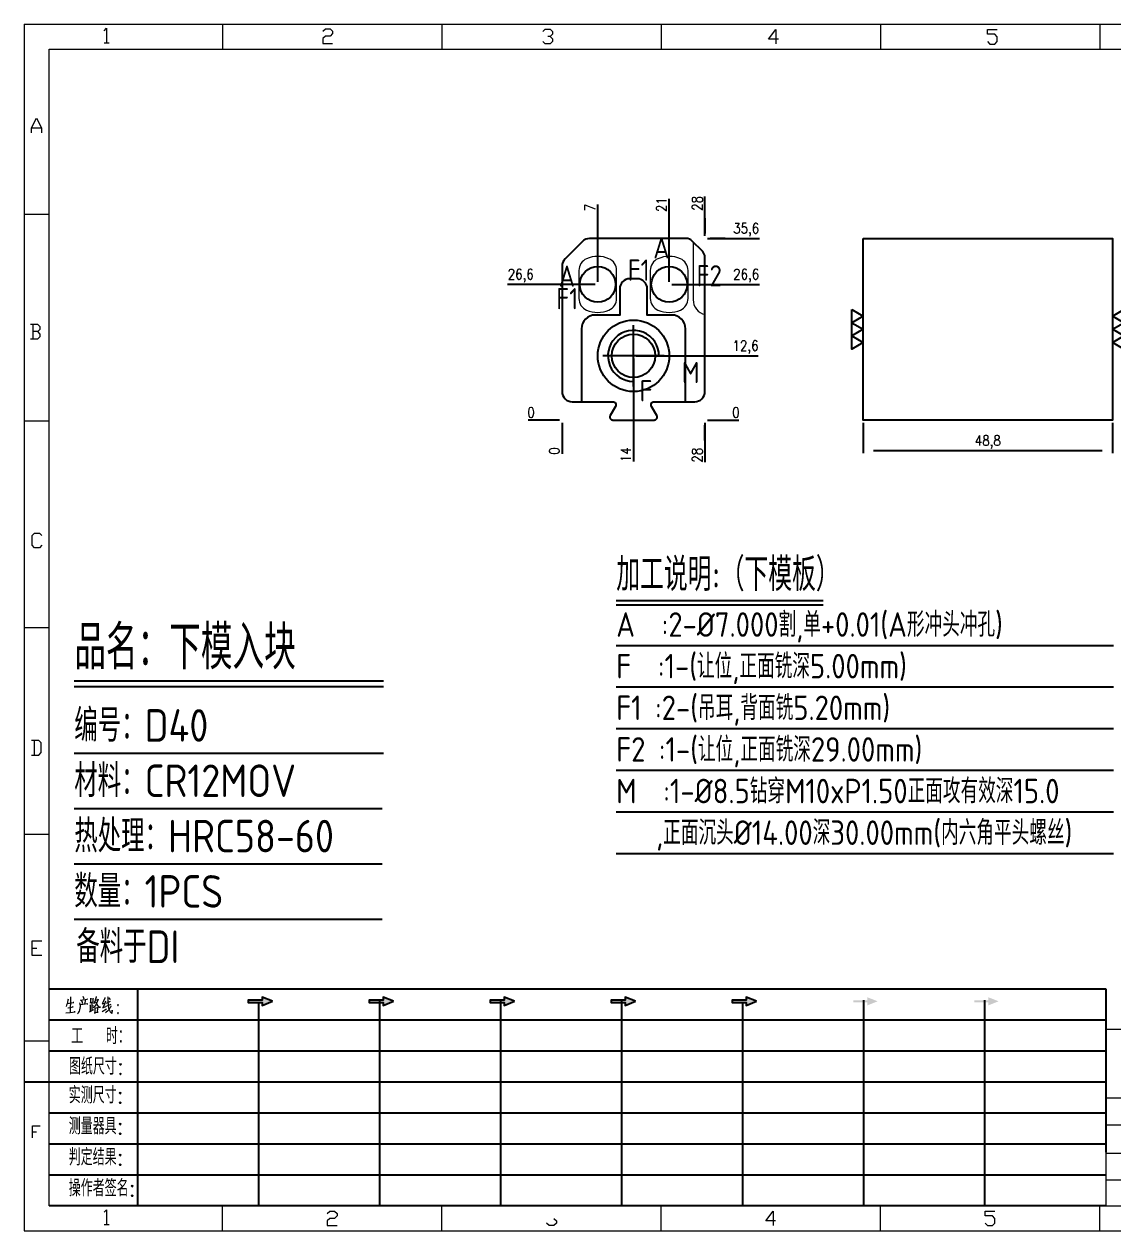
# Model space of a CAD drawing. Header units: millimetres. Extents: x 88508 to 142116, y -5268 to 20283.
# Drawn here: x 96473.5 to 96687.1, y -1151.5 to -914.9 of the extents above; entities that cross this region are included whole.
import ezdxf
from ezdxf.enums import TextEntityAlignment as Align

# ---------------------------------------------------------------- set-up
doc = ezdxf.new("R2010")
doc.units = ezdxf.units.MM
doc.linetypes.add('CENTER', pattern=[0])
doc.linetypes.add('DASHED', pattern=[0])
for name, color, linetype in [('DIE_P', 2, 'Continuous'), ('DIM', 4, 'Continuous'), ('PS_P', 2, 'Continuous'), ('TEXT', 4, 'Continuous')]:
    doc.layers.add(name, color=color, linetype=linetype)
doc.styles.add('chinesef_fs', font='simplex.shx', dxfattribs={"bigfont": 'gbcbig.shx'})
doc.styles.add('gbenor', font='gbenor.shx', dxfattribs={"bigfont": 'gbcbig.shx'})
doc.styles.add('GBENOR_', font='gbenor.shx', dxfattribs={"bigfont": 'gbcbig'})
doc.styles.get("Standard").update_dxf_attribs({"font": 'txt.shx', "width": 0.85, "bigfont": 'ctxt.shx'})
doc.styles.add('TXT', font='txt.shx', dxfattribs={"width": 0.8, "bigfont": 'ctxt.shx'})
doc.dimstyles.new('T-2-WX', dxfattribs={"dimtxt": 2, "dimasz": 2, "dimexe": 0.5, "dimexo": 0.5, "dimgap": 0.5, "dimtad": 1, "dimtxsty": 'Standard', "dimblk": 'OPEN30', "dimcen": 0, "dimazin": 3, "dimtfac": 1, "dimtmove": 0, "dimatfit": 3, "dimldrblk": 'OPEN30', "dimlwd": -1, "dimlwe": -1})

# ---------------------------------------------------------------- blocks, each defined once
blk = doc.blocks.new('*D8051')
at = {"layer": 'Defpoints', "color": 0}
for p in [(96637.99, -992.53), (96686.79, -992.53), (96637.99, -998.53)]:
    blk.add_point(p, dxfattribs=at)
at = {"layer": 'DIM', "color": 0}
for p, q in [((96637.99, -993.03), (96637.99, -999.03)), ((96686.79, -993.03), (96686.79, -999.03)), ((96684.79, -998.53), (96639.99, -998.53))]:
    blk.add_line(p, q, dxfattribs=at)
at = {"layer": 'DIM', "color": 0, "insert": (96662.39, -996.83), "char_height": 2, "attachment_point": 5}
blk.add_mtext('48,8', dxfattribs=at)
blk = doc.blocks.new('_Open30')
blk = doc.blocks.new('*D8052')
at = {"layer": 'Defpoints', "color": 0}
for p in [(96578.95, -992.53), (96606.95, -992.53), (96611.95, -992.53)]:
    blk.add_point(p, dxfattribs=at)
at = {"layer": 'DIM', "color": 0}
blk.add_line((96607.45, -992.53), (96613.59, -992.53), dxfattribs=at)
at = {"layer": 'DIM', "color": 0, "insert": (96613.02, -991.03), "char_height": 2, "attachment_point": 5}
blk.add_mtext('0', dxfattribs=at)
blk = doc.blocks.new('*D8053')
at = {"layer": 'Defpoints', "color": 0}
for p in [(96592.95, -979.93), (96611.95, -979.93), (96578.95, -992.53)]:
    blk.add_point(p, dxfattribs=at)
at = {"layer": 'DIM', "color": 0}
for p, q in [((96593.45, -979.93), (96603.95, -979.93)), ((96603.95, -979.93), (96607.95, -979.93)), ((96607.95, -979.93), (96617.39, -979.93))]:
    blk.add_line(p, q, dxfattribs=at)
at = {"layer": 'DIM', "color": 0, "insert": (96614.92, -978.24), "char_height": 2, "attachment_point": 5}
blk.add_mtext('12,6', dxfattribs=at)
blk = doc.blocks.new('*D8054')
at = {"layer": 'Defpoints', "color": 0}
for p in [(96599.95, -965.93), (96611.95, -965.93), (96578.95, -992.53)]:
    blk.add_point(p, dxfattribs=at)
at = {"layer": 'DIM', "color": 0}
for p, q in [((96600.45, -965.93), (96603.95, -965.93)), ((96603.95, -965.93), (96607.95, -965.93)), ((96607.95, -965.93), (96617.63, -965.93))]:
    blk.add_line(p, q, dxfattribs=at)
at = {"layer": 'DIM', "color": 0, "insert": (96615.04, -964.24), "char_height": 2, "attachment_point": 5}
blk.add_mtext('26,6', dxfattribs=at)
blk = doc.blocks.new('*D8055')
at = {"layer": 'Defpoints', "color": 0}
for p in [(96606.95, -956.93), (96611.95, -956.93), (96578.95, -992.53)]:
    blk.add_point(p, dxfattribs=at)
at = {"layer": 'DIM', "color": 0}
for p, q in [((96607.45, -956.93), (96610.95, -956.93)), ((96610.95, -956.93), (96607.95, -956.93)), ((96607.95, -956.93), (96617.63, -956.93))]:
    blk.add_line(p, q, dxfattribs=at)
at = {"layer": 'DIM', "color": 0, "insert": (96615.04, -955.24), "char_height": 2, "attachment_point": 5}
blk.add_mtext('35,6', dxfattribs=at)
blk = doc.blocks.new('*D8056')
at = {"layer": 'Defpoints', "color": 0}
for p in [(96573.95, -992.53), (96578.95, -992.53), (96578.95, -992.53)]:
    blk.add_point(p, dxfattribs=at)
at = {"layer": 'DIM', "color": 0}
blk.add_line((96578.45, -992.53), (96572.32, -992.53), dxfattribs=at)
at = {"layer": 'DIM', "color": 0, "insert": (96572.89, -991.03), "char_height": 2, "attachment_point": 5}
blk.add_mtext('0', dxfattribs=at)
blk = doc.blocks.new('*D8057')
at = {"layer": 'Defpoints', "color": 0}
for p in [(96573.95, -965.93), (96585.95, -965.93), (96578.95, -992.53)]:
    blk.add_point(p, dxfattribs=at)
at = {"layer": 'DIM', "color": 0}
for p, q in [((96577.95, -965.93), (96568.27, -965.93)), ((96581.95, -965.93), (96577.95, -965.93)), ((96585.45, -965.93), (96581.95, -965.93))]:
    blk.add_line(p, q, dxfattribs=at)
at = {"layer": 'DIM', "color": 0, "insert": (96570.86, -964.24), "char_height": 2, "attachment_point": 5}
blk.add_mtext('26,6', dxfattribs=at)
blk = doc.blocks.new('*D8058')
at = {"layer": 'Defpoints', "color": 0}
for p in [(96578.95, -992.53), (96606.95, -992.53), (96606.95, -997.53)]:
    blk.add_point(p, dxfattribs=at)
at = {"layer": 'DIM', "color": 0}
for p, q in [((96606.95, -993.03), (96606.95, -996.53)), ((96606.95, -996.53), (96606.95, -993.53)), ((96606.95, -993.53), (96606.95, -1000.78))]:
    blk.add_line(p, q, dxfattribs=at)
at = {"layer": 'DIM', "color": 0, "insert": (96605.45, -999.4), "char_height": 2, "attachment_point": 5, "rotation": 90}
blk.add_mtext('28', dxfattribs=at)
blk = doc.blocks.new('*D8059')
at = {"layer": 'Defpoints', "color": 0}
for p in [(96592.95, -979.93), (96578.95, -992.53), (96592.95, -997.53)]:
    blk.add_point(p, dxfattribs=at)
at = {"layer": 'DIM', "color": 0}
for p, q in [((96592.95, -980.43), (96592.95, -989.53)), ((96592.95, -989.53), (96592.95, -993.53)), ((96592.95, -993.53), (96592.95, -1000.62))]:
    blk.add_line(p, q, dxfattribs=at)
at = {"layer": 'DIM', "color": 0, "insert": (96591.45, -999.32), "char_height": 2, "attachment_point": 5, "rotation": 90}
blk.add_mtext('14', dxfattribs=at)
blk = doc.blocks.new('*D8060')
at = {"layer": 'Defpoints', "color": 0}
for p in [(96578.95, -992.53), (96578.95, -992.53), (96578.95, -997.53)]:
    blk.add_point(p, dxfattribs=at)
at = {"layer": 'DIM', "color": 0}
blk.add_line((96578.95, -993.03), (96578.95, -999.16), dxfattribs=at)
at = {"layer": 'DIM', "color": 0, "insert": (96577.45, -998.59), "char_height": 2, "attachment_point": 5, "rotation": 90}
blk.add_mtext('0', dxfattribs=at)
blk = doc.blocks.new('*D8061')
at = {"layer": 'Defpoints', "color": 0}
for p in [(96606.95, -951.93), (96606.95, -956.93), (96578.95, -992.53)]:
    blk.add_point(p, dxfattribs=at)
at = {"layer": 'DIM', "color": 0}
for p, q in [((96606.95, -955.93), (96606.95, -948.67)), ((96606.95, -956.43), (96606.95, -952.93)), ((96606.95, -952.93), (96606.95, -955.93))]:
    blk.add_line(p, q, dxfattribs=at)
at = {"layer": 'DIM', "color": 0, "insert": (96605.45, -950.05), "char_height": 2, "attachment_point": 5, "rotation": 90}
blk.add_mtext('28', dxfattribs=at)
blk = doc.blocks.new('*D8062')
at = {"layer": 'Defpoints', "color": 0}
for p in [(96599.95, -951.93), (96599.95, -965.93), (96578.95, -992.53)]:
    blk.add_point(p, dxfattribs=at)
at = {"layer": 'DIM', "color": 0}
for p, q in [((96599.95, -955.93), (96599.95, -949.16)), ((96599.95, -959.93), (96599.95, -955.93)), ((96599.95, -965.43), (96599.95, -959.93))]:
    blk.add_line(p, q, dxfattribs=at)
at = {"layer": 'DIM', "color": 0, "insert": (96598.45, -950.29), "char_height": 2, "attachment_point": 5, "rotation": 90}
blk.add_mtext('21', dxfattribs=at)
blk = doc.blocks.new('*D8063')
at = {"layer": 'Defpoints', "color": 0}
for p in [(96585.95, -951.93), (96585.95, -965.93), (96578.95, -992.53)]:
    blk.add_point(p, dxfattribs=at)
at = {"layer": 'DIM', "color": 0}
for p, q in [((96585.95, -955.93), (96585.95, -950.29)), ((96585.95, -959.93), (96585.95, -955.93)), ((96585.95, -965.43), (96585.95, -959.93))]:
    blk.add_line(p, q, dxfattribs=at)
at = {"layer": 'DIM', "color": 0, "insert": (96584.45, -950.86), "char_height": 2, "attachment_point": 5, "rotation": 90}
blk.add_mtext('7', dxfattribs=at)
blk = doc.blocks.new('U40')
for points in [[(351.8, 337.7), (351.8, 333.2), (367, 339.3), (351.8, 345.3), (351.8, 340.8), (331.2, 340.8), (331.2, 337.7)], [(545.7, 339.3), (530.6, 345.3), (530.6, 340.8), (509.9, 340.8), (509.9, 337.7), (530.6, 337.7), (530.6, 333.2)], [(724.5, 339.3), (709.3, 345.3), (709.3, 340.8), (688.7, 340.8), (688.7, 337.7), (709.3, 337.7), (709.3, 333.2)], [(903.3, 339.3), (888.1, 345.3), (888.1, 340.8), (867.5, 340.8), (867.5, 337.7), (888.1, 337.7), (888.1, 333.2)], [(1082.1, 339.3), (1066.9, 345.3), (1066.9, 340.8), (1046.3, 340.8), (1046.3, 337.7), (1066.9, 337.7), (1066.9, 333.2)], [(1245.7, 337.7), (1245.7, 333.2), (1260.9, 339.3), (1245.7, 345.3), (1245.7, 340.8), (1225.1, 340.8), (1225.1, 337.7)], [(1424.5, 337.7), (1424.5, 333.2), (1439.7, 339.3), (1424.5, 345.3), (1424.5, 340.8), (1403.8, 340.8), (1403.8, 337.7)]]:
    blk.add_hatch(color=3).paths.add_polyline_path(points)
at = {"color": 254, "lineweight": 18}
for p, q in [((0, 1783.5), (0, 0)), ((0, 1783.5), (2530.2, 1783.5)), ((941.1, 1783.5), (941.1, 1746.5)), ((1265.1, 1783.5), (1265.1, 1746.5)), ((1589.1, 1783.5), (1589.1, 1746.5)), ((37, 37), (37, 1746.5)), ((37, 1746.5), (2493.2, 1746.5)), ((0, 1502.7), (37, 1502.7)), ((0, 1197.2), (37, 1197.2)), ((0, 891.7), (37, 891.7)), ((0, 586.3), (37, 586.3)), ((1598.1, 298), (2493.2, 298)), ((0, 280.8), (37, 280.8)), ((1598.2, 196.6), (2493.2, 196.6)), ((2493.2, 156.4), (1598.2, 156.4)), ((2493.2, 114.1), (1598.2, 114.1)), ((2493.2, 75), (1598.2, 75)), ((37, 37), (2493.2, 37)), ((941.1, 0), (941.1, 37)), ((1265.1, 0), (1265.1, 37)), ((1589.1, 0), (1589.1, 37)), ((0, 0), (2530.2, 0))]:
    blk.add_line(p, q, dxfattribs=at)
at = {"color": 254, "linetype": 'Continuous', "lineweight": 18}
for p, q in [((293.1, 1783.5), (293.1, 1746.5)), ((617.1, 1783.5), (617.1, 1746.5)), ((1598.1, 298), (1598.1, 37)), ((1598.2, 298), (1598.2, 37)), ((293.1, 0), (293.1, 37)), ((617.1, 0), (617.1, 37))]:
    blk.add_line(p, q, dxfattribs=at)
for p, q in [((38, 357.6), (1598.2, 357.6)), ((1598.2, 357.6), (1598.2, 116.2)), ((38, 311.8), (1598.2, 311.8)), ((37.1, 266), (1598.2, 266)), ((0.1, 220.2), (1598.2, 220.2)), ((37.1, 174.4), (1598.2, 174.4)), ((37.1, 128.6), (1598.2, 128.6)), ((37.1, 82.8), (1598.2, 82.8))]:
    blk.add_line(p, q)
at = {"color": 254}
for p, q in [((167.8, 37), (167.8, 357.6)), ((525.5, 37), (525.5, 340.8)), ((704.3, 37), (704.3, 340.8)), ((883.1, 37), (883.1, 340.8)), ((1240.6, 37), (1240.6, 340.8)), ((1419.4, 37), (1419.4, 340.8)), ((346.7, 37), (346.7, 337.9)), ((1061.9, 37), (1061.9, 337.7)), ((1598.2, 37), (38, 37))]:
    blk.add_line(p, q, dxfattribs=at)
at = {"color": 92, "lineweight": 18}
for points in [[(118.3, 1773.7), (121.9, 1777.3), (121.9, 1755.8)], [(441.4, 1773.1), (445, 1776.7), (452.2, 1776.7), (455.8, 1773.1), (455.8, 1769.5), (452.2, 1765.9), (445, 1765.9), (441.4, 1762.3), (441.4, 1755.1), (455.8, 1755.1)], [(766.4, 1772.4), (770, 1776), (777.2, 1776), (780.8, 1772.4), (780.8, 1768.8), (777.2, 1765.2), (773.6, 1765.2)], [(1114.4, 1761.4), (1100, 1761.4), (1110.8, 1775.8), (1110.8, 1754.2)], [(1423.4, 1757.7), (1427, 1754.1), (1434.2, 1754.1), (1437.8, 1757.7), (1437.8, 1764.9), (1434.2, 1768.5), (1423.4, 1768.5), (1423.4, 1775.7), (1437.8, 1775.7)], [(118.3, 1755.8), (125.5, 1755.8)], [(777.2, 1765.2), (780.8, 1761.6), (780.8, 1758), (777.2, 1754.4), (770, 1754.4), (766.4, 1758)], [(11.1, 1622.8), (11.1, 1630), (18.3, 1644.4), (25.5, 1630), (25.5, 1622.8)], [(11.1, 1630), (25.5, 1630)], [(20, 1329), (23.6, 1332.6), (23.6, 1336.2), (20, 1339.8), (9.2, 1339.8)], [(12.8, 1339.8), (12.8, 1318.2)], [(9.2, 1318.2), (20, 1318.2), (23.6, 1321.8), (23.6, 1325.4), (20, 1329), (12.8, 1329)], [(26.1, 1013.2), (22.5, 1009.6), (15.3, 1009.6), (11.7, 1013.2), (11.7, 1027.6), (15.3, 1031.2), (22.5, 1031.2), (26.1, 1027.6)], [(11, 703.2), (21.8, 703.2), (25.4, 706.8), (25.4, 721.2), (21.8, 724.8), (11, 724.8)], [(14.6, 724.8), (14.6, 703.2)], [(26.1, 407), (11.7, 407), (11.7, 428.6), (26.1, 428.6)], [(11.7, 417.8), (18.9, 417.8)], [(12.3, 137.7), (12.3, 155), (23.8, 155)], [(12.3, 146.4), (18.1, 146.4)], [(118.3, 27.4), (121.9, 31), (121.9, 9.4)], [(447.9, 25.7), (451.5, 29.3), (458.7, 29.3), (462.3, 25.7), (462.3, 22.1), (458.7, 18.5), (451.5, 18.5), (447.9, 14.9), (447.9, 7.7), (462.3, 7.7)], [(782.7, 18.5), (786.3, 14.9), (786.3, 11.3), (782.7, 7.7), (775.5, 7.7), (771.9, 11.3)], [(1110.3, 14.9), (1095.9, 14.9), (1106.7, 29.3), (1106.7, 7.7)], [(1419.9, 11.3), (1423.5, 7.7), (1430.7, 7.7), (1434.3, 11.3), (1434.3, 18.5), (1430.7, 22.1), (1419.9, 22.1), (1419.9, 29.3), (1434.3, 29.3)], [(118.3, 9.4), (125.5, 9.4)]]:
    blk.add_lwpolyline(points, dxfattribs=at)
at = {"color": 92, "lineweight": 0}
for points in [[(65, 342.2), (64.8, 341), (64.1, 337.9), (63.6, 335.7), (62.8, 333.5), (62.1, 331.4)], [(68.4, 345.9), (68.7, 344.4), (68.1, 322.9)], [(82.6, 340.8), (93.7, 342.2), (93.3, 342.4), (92.4, 342)], [(86.1, 336.1), (86, 337.5), (85.3, 339.8)], [(86.7, 346.7), (87.9, 344.6), (88.3, 343)], [(90.3, 341), (90.4, 339.6), (89.1, 335.3)], [(97.8, 344), (98.1, 342.6), (98.1, 340.8), (98.1, 337.9), (98.1, 336.3), (98.2, 337.7), (102.1, 338.3), (101.8, 338.3), (102.1, 343.6), (102.1, 343.2), (102.1, 342.8), (98.2, 342.2)], [(105.5, 341.2), (105.9, 341), (109.6, 341.8), (109.3, 342.6), (108.5, 339.6), (107.6, 337.3), (106.9, 335.9), (105.9, 334.3), (104.3, 332), (103.1, 330.4), (101.9, 329.4)], [(106.6, 346.5), (106.5, 345.2), (105.1, 341.2), (104.2, 338.9), (103.1, 336.3), (102.6, 335.5)], [(104.9, 339.1), (105.3, 338.7), (107, 335.7), (108.6, 333.3), (109.9, 331.2), (110.3, 330.8), (112.6, 330.8), (110.2, 331.2), (109, 332.6)], [(119.3, 344.8), (119.1, 343.8), (116.8, 338.5), (115.4, 335.5), (119.3, 336.3)], [(120.3, 339.4), (118.1, 333.5), (116.4, 330), (116.1, 329.8), (120.5, 331.4)], [(121.7, 336.7), (127.7, 339.6)], [(123.4, 346.5), (123.5, 345.4), (123.5, 340.8), (123.8, 337.3), (124, 335.3), (124.2, 333.1), (124.5, 331), (124.8, 329), (125.2, 327.4), (125.9, 325.7), (126.9, 323.9), (127.9, 322.7), (128.9, 321.7), (129.6, 321.3), (129.9, 326.1), (129.4, 321.5)], [(127.7, 341.6), (127.2, 342.4), (125.7, 344.2)], [(61.4, 322.3), (68.2, 322.9), (75.3, 323.7), (74.9, 323.9), (73.8, 323.5)], [(63.8, 335.9), (73.4, 337.5), (73.1, 337.7), (72.5, 337.3)], [(64.5, 329.6), (64.8, 329.6), (65.1, 329.6), (72.5, 331), (71.9, 331), (70.9, 330.8)], [(82.6, 335.1), (82.6, 331.8), (82.3, 329), (81.9, 326.8), (81.2, 324.9), (80.3, 323.1), (79.6, 321.9), (78.8, 320.9)], [(93.3, 335.5), (94.1, 335.7), (94.3, 335.5), (82.6, 334.3), (82.6, 335.1), (82.2, 336.9)], [(96.5, 323.9), (102.8, 327.2)], [(97.2, 334.3), (97.5, 333.5), (97.7, 324.7)], [(100.2, 337.9), (100.1, 325.9)], [(100.2, 332.6), (102.4, 333.1)], [(104.2, 330), (104.5, 329), (104.5, 321.1), (104.3, 322.1), (104.5, 322.7), (109.2, 323.1), (108.6, 323.1), (109, 329.2), (109, 330), (109.3, 329.4), (108.6, 329.4), (104.6, 328.8)], [(115.3, 324.3), (121.5, 328.2)], [(128.2, 332.4), (128.1, 331.6), (126.9, 329.6), (125.8, 328), (124.5, 326.3), (123, 324.7), (121.4, 323.3), (120.1, 322.3)], [(121.4, 332.2), (128.8, 335.1)]]:
    blk.add_lwpolyline(points, dxfattribs=at)
for points in [[(367, 339.3), (351.8, 345.3), (351.8, 340.8), (331.2, 340.8), (331.2, 337.7), (351.8, 337.7), (351.8, 333.2), (367, 339.3)], [(545.7, 339.3), (530.6, 345.3), (530.6, 340.8), (509.9, 340.8), (509.9, 337.7), (530.6, 337.7), (530.6, 333.2), (545.7, 339.3)], [(724.5, 339.3), (709.3, 345.3), (709.3, 340.8), (688.7, 340.8), (688.7, 337.7), (709.3, 337.7), (709.3, 333.2), (724.5, 339.3)], [(903.3, 339.3), (888.1, 345.3), (888.1, 340.8), (867.5, 340.8), (867.5, 337.7), (888.1, 337.7), (888.1, 333.2), (903.3, 339.3)], [(1082.1, 339.3), (1066.9, 345.3), (1066.9, 340.8), (1046.3, 340.8), (1046.3, 337.7), (1066.9, 337.7), (1066.9, 333.2), (1082.1, 339.3)]]:
    blk.add_lwpolyline(points)
for points in [[(138.7, 332.4), (139.4, 333.5), (138.7, 334.5), (138, 333.5)], [(138.7, 320.9), (139.4, 321.9), (138.7, 322.9), (138, 321.9)]]:
    blk.add_lwpolyline(points, close=True, dxfattribs=at)
at = {"color": 3, "style": 'chinesef_fs'}
for s, p in [('工  时：', (69.5, 275.7)), ('图纸尺寸:', (66.2, 230.9)), ('实测尺寸:', (65.9, 188.4)), ('测量器具:', (65.9, 142.6)), ('判定结果:', (65.9, 96.8)), ('操作者签名:', (65.9, 51))]:
    blk.add_text(s, height=24.57, dxfattribs=at).set_placement(p)
at = {"lineweight": 18, "style": 'GBENOR_'}
blk.add_attdef('文档路径', (2126, 386.9), '', height=17.8, dxfattribs=at)
at = {"lineweight": 20, "style": 'TXT'}
for tag, height, p in [('18-**-**', 16.3, (1866.6, 256.2)), ('客户名称', 16.1, (1741.1, 134, 0)), ('料厚:', 16.1, (1741.3, 93.2, 0))]:
    blk.add_attdef(tag, text='', height=height, dxfattribs=at).set_placement(p, align=Align.MIDDLE)
for tag, p, height in [('88888', (1850.9, 207.5), 14.9), ('材质:', (1691.2, 168, 0), 16.1), ('核准', (1869.4, 127.5, 0), 16.1), ('设计', (1868.8, 88.3, 0), 16.1), ('绘图', (1868.2, 49.1, 0), 16.1)]:
    blk.add_attdef(tag, p, '', height=height, dxfattribs=at)
for tag, p, height, width in [('3', (2234.7, 206.9), 15.8, 0.7), ('4', (2234.7, 167.4), 15.8, 0.7), ('核准日期', (2041.1, 124.2, 0), 16.1, 0.68), ('设计日期', (2041.1, 84.5, 0), 16.1, 0.68), ('1', (2251.9, 85.9), 14.6, 0.7), ('绘图日期', (2040.9, 46.4, 0), 16.1, 0.68), ('2', (2235, 49.2), 14.6, 0.7)]:
    blk.add_attdef(tag, p, '', height=height, dxfattribs=dict(at, width=width))

msp = doc.modelspace()

# ---------------------------------------------------------------- linework, layer by layer
at = {"layer": 'DIE_P', "linetype": 'Continuous'}
msp.add_lwpolyline([(96597.51, -991.625), (96596.472, -989.827, -0.5773503), (96596.992, -988.927), (96604.952, -988.927, 0.4142136), (96606.952, -986.927), (96606.952, -960.548, 0.1989124), (96606.513, -959.488), (96604.392, -957.366, 0.1989124), (96603.331, -956.927), (96584.357, -956.927, 0.1989124), (96582.942, -957.513), (96579.538, -960.917, 0.1989124), (96578.952, -962.331), (96578.952, -986.927, 0.4142136), (96580.952, -988.927), (96588.913, -988.927, -0.5773503), (96589.433, -989.827), (96588.395, -991.625, 0.5773503), (96588.914, -992.525), (96596.991, -992.525, 0.5773503)], format="xyb", close=True, dxfattribs=at)
at = {"layer": 'DIE_P', "color": 94, "linetype": 'Continuous', "lineweight": 15}
msp.add_lwpolyline([(96604.642, -957.617), (96604.642, -968.927, 0.347762), (96606.952, -971.847), (96606.952, -960.548, 0.1989124), (96606.513, -959.488)], format="xyb", close=True, dxfattribs=at)
at = {"layer": 'DIE_P', "color": 52, "linetype": 'DASHED', "lineweight": 15, "ltscale": 0.1}
for points in [[(96583.752, -970.968, 0.2087122), (96588.152, -970.968, 0.2982166), (96589.652, -968.677), (96589.652, -963.178, 0.2982166), (96588.152, -960.886, 0.2087122), (96583.752, -960.886, 0.2982166), (96582.252, -963.178), (96582.252, -968.677, 0.2982166)], [(96597.752, -970.968, 0.2087122), (96602.152, -970.968, 0.2982166), (96603.652, -968.677), (96603.652, -963.178, 0.2982166), (96602.152, -960.886, 0.2087122), (96597.752, -960.886, 0.2982166), (96596.252, -963.178), (96596.252, -968.677, 0.2982166)]]:
    msp.add_lwpolyline(points, format="xyb", close=True, dxfattribs=at)
at = {"layer": 'DIE_P', "color": 94, "linetype": 'Continuous'}
msp.add_lwpolyline([(96603.151, -988.927), (96603.151, -974.626, 0.4142136), (96600.451, -971.926), (96595.655, -971.926), (96595.655, -966.807, 0.4142136), (96593.655, -964.807), (96592.247, -964.807, 0.4142136), (96590.247, -966.807), (96590.247, -971.926), (96585.451, -971.926, 0.4142135), (96582.751, -974.626), (96582.751, -988.927), (96588.913, -988.927, -0.5773503), (96589.433, -989.827), (96588.395, -991.625, 0.5773503), (96588.914, -992.525), (96596.991, -992.525, 0.5773503), (96597.51, -991.625), (96596.472, -989.827, -0.5773503), (96596.992, -988.927)], format="xyb", close=True, dxfattribs=at)
at = {"layer": 'DIE_P', "linetype": 'CENTER'}
for points in [[(96592.952, -985.927), (96592.952, -973.927)], [(96598.952, -979.927), (96586.952, -979.927)]]:
    msp.add_lwpolyline(points, dxfattribs=at)
at = {"layer": 'DIE_P'}
msp.add_lwpolyline([(96597.952, -979.927, 2.4142136), (96592.952, -984.927)], format="xyb", dxfattribs=at)
at = {"layer": 'DIE_P', "color": 1}
for centre in [(96585.952, -965.927), (96599.952, -965.927)]:
    msp.add_circle(centre, 3.5, dxfattribs=at)
at = {"layer": 'DIE_P', "linetype": 'Continuous'}
msp.add_circle((96592.952, -979.927), 7, dxfattribs=at)
at = {"layer": 'DIE_P'}
msp.add_circle((96592.952, -979.927), 4.25, dxfattribs=at)
at = {"layer": 'DIM', "color": 4, "linetype": 'Continuous', "lineweight": 25}
for p, q in [((96483.374, -1043.607), (96543.943, -1043.607)), ((96483.374, -1044.723), (96543.943, -1044.723)), ((96483.374, -1057.8), (96543.943, -1057.8)), ((96483.374, -1068.644), (96543.68, -1068.644)), ((96483.374, -1079.488), (96543.68, -1079.488)), ((96483.374, -1090.332), (96543.68, -1090.332))]:
    msp.add_line(p, q, dxfattribs=at)
at = {"layer": 'PS_P', "color": 2}
msp.add_lwpolyline([(96637.994, -956.927), (96686.794, -956.927), (96686.794, -992.525), (96637.994, -992.525)], close=True, dxfattribs=at)
at = {"layer": 'TEXT', "color": 3}
for p, q in [((96589.576, -1027.871), (96630.126, -1027.871)), ((96589.576, -1028.711), (96630.126, -1028.711))]:
    msp.add_line(p, q, dxfattribs=at)
at = {"layer": 'TEXT', "color": 3, "linetype": 'Continuous'}
for p, q in [((96589.576, -1036.679), (96687.033, -1036.679)), ((96589.576, -1044.839), (96687.033, -1044.839)), ((96589.576, -1052.999), (96687.033, -1052.999)), ((96589.576, -1061.159), (96687.033, -1061.159)), ((96589.576, -1069.319), (96687.033, -1069.319)), ((96589.576, -1077.479), (96687.033, -1077.479))]:
    msp.add_line(p, q, dxfattribs=at)
at = {"layer": 'TEXT'}
for points in [[(96635.744, -970.829), (96637.994, -972.128), (96635.744, -973.427), (96637.994, -974.726), (96635.744, -976.025), (96637.994, -977.324), (96635.744, -978.623), (96635.744, -970.829)], [(96689.044, -978.623), (96686.794, -977.324), (96689.044, -976.025), (96686.794, -974.726), (96689.044, -973.427), (96686.794, -972.128), (96689.044, -970.829), (96689.044, -978.623)]]:
    msp.add_lwpolyline(points, close=True, dxfattribs=at)

# ---------------------------------------------------------------- block references
at = {"ltscale": 3, "xscale": 0.1326340012424916, "yscale": 0.1326340012424916, "zscale": 0.1326340012424916}
msp.add_blockref('U40', (96473.547, -1151.456), dxfattribs=at)

# ---------------------------------------------------------------- texts
at = {"layer": 'DIM', "color": 3, "linetype": 'Continuous', "lineweight": 25, "style": 'gbenor'}
for s, height, p in [('品名：下模入块', 8.6113, (96483.374, -1041.375)), ('编号：D40', 6.3788, (96483.374, -1055.567)), ('材料：CR12MOV', 6.3788, (96483.374, -1066.411)), ('热处理：HRC58-60', 6.37877, (96483.374, -1077.255)), ('数量：1PCS', 6.3788, (96483.374, -1088.099)), ('备料于DI', 6.3788, (96483.762, -1098.943))]:
    msp.add_text(s, height=height, dxfattribs=at).set_placement(p)
at = {"layer": 'TEXT', "color": 4, "style": 'gbenor'}
for s, p in [('A', (96598.429, -958.745)), ('A', (96579.906, -964.307)), ('F1 ', (96595.103, -963.127)), ('F2 ', (96608.924, -964.238)), ('F1 ', (96581.103, -968.727)), ('M', (96604.158, -983.194)), ('F', (96595.414, -986.783))]:
    msp.add_text(s, height=4.16, dxfattribs=at).set_placement(p, align=Align.MIDDLE_CENTER)
for s, height, p in [('加工说明:（下模板）', 6.48, (96589.576, -1026.023)), ('F  :1-(让位,正面铣深5.00mm)', 4.8, (96589.576, -1043.159)), ('F1 :2-(吊耳,背面铣5.20mm)', 4.8, (96589.576, -1051.319)), ('F2 :1-(让位,正面铣深29.00mm)', 4.8, (96589.576, -1059.479)), ('M  :1-%%C8.5钻穿M10xP1.50正面攻有效深15.0', 4.8, (96589.576, -1067.639)), ('   ,正面沉头%%c14.00深30.00mm(内六角平头螺丝)', 4.8, (96589.576, -1075.799))]:
    msp.add_text(s, height=height, dxfattribs=at).set_placement(p)
at = {"layer": 'TEXT', "color": 1, "style": 'gbenor'}
msp.add_text('A  :2-%%C7.000割,单+0.01(A形冲头冲孔)', height=4.8, dxfattribs=at).set_placement((96589.576, -1034.999))

# ---------------------------------------------------------------- dimensions: what is measured, and where the dimension line sits
at = {"layer": 'DIM'}
for feature_location, offset, dtype, origin, picture, middle in [((96606.952, -956.927), (0, 5), 1, (96578.952, -992.525), '*D8061', (96605.452, -950.051)), ((96599.952, -965.927), (0, 14), 1, (96578.952, -992.525), '*D8062', (96598.452, -950.294)), ((96585.952, -965.927), (0, 14), 1, (96578.952, -992.525), '*D8063', (96584.452, -950.86)), ((96606.952, -956.927), (5, 0), 0, (96578.952, -992.525), '*D8055', (96615.043, -955.237)), ((96585.952, -965.927), (-12, 0), 0, (96578.952, -992.525), '*D8057', (96570.862, -964.237)), ((96599.952, -965.927), (12, 0), 0, (96578.952, -992.525), '*D8054', (96615.043, -964.237)), ((96592.952, -979.927), (19, 0), 0, (96578.952, -992.525), '*D8053', (96614.921, -978.237)), ((96592.952, -979.927), (0, -17.598), 1, (96578.952, -992.525), '*D8059', (96591.452, -999.32)), ((96578.952413795, -992.52516067), (-5, 0), 0, (96578.952413795, -992.52516067), '*D8056', (96572.885747128, -991.02516067)), ((96606.952413815, -992.52516067), (5, 0), 0, (96578.952413795, -992.52516067), '*D8052', (96613.019080481, -991.02516067)), ((96578.952413795, -992.52516067), (0, -5), 1, (96578.952413795, -992.52516067), '*D8060', (96577.452413795, -998.591827337)), ((96606.952, -992.525), (0, -5), 1, (96578.952, -992.525), '*D8058', (96605.452, -999.401))]:
    dim = msp.add_ordinate_dim(feature_location=feature_location, offset=offset, dtype=dtype, origin=origin, dimstyle='T-2-WX', dxfattribs=at)
    dim.commit()
    dim.dimension.update_dxf_attribs({"geometry": picture, "text_midpoint": middle})
dim = msp.add_linear_dim(base=(96637.994, -998.525), p1=(96686.794, -992.525), p2=(96637.994, -992.525), dimstyle='T-2-WX', dxfattribs=at)
dim.commit()
dim.dimension.update_dxf_attribs({"geometry": '*D8051', "text_midpoint": (96662.394, -996.835)})

doc.saveas('drawing.dxf')
